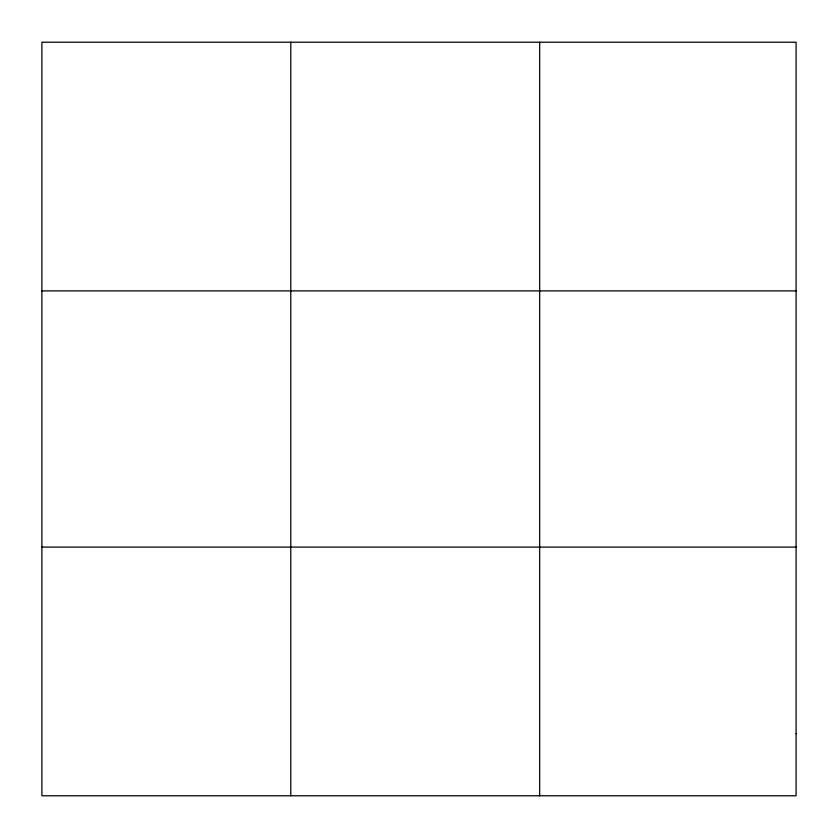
<?xml version="1.0" encoding="UTF-8"?>
<svg xmlns="http://www.w3.org/2000/svg" width="838" height="838" viewBox="0 0 838 838"><rect width="100%" height="100%" fill="white"/><g stroke="black" fill="none" stroke-linecap="round" stroke-linejoin="round"><path stroke-width="1.26" d="M290.786 795.775L290.786 42.225M539.672 795.775L539.672 42.225M41.9 290.901L796.1 290.901M41.9 547.099L796.1 547.099M796.1 733.606L796.1 795.775L41.9 795.775L41.9 42.225L796.1 42.225L796.1 733.606"/></g></svg>
